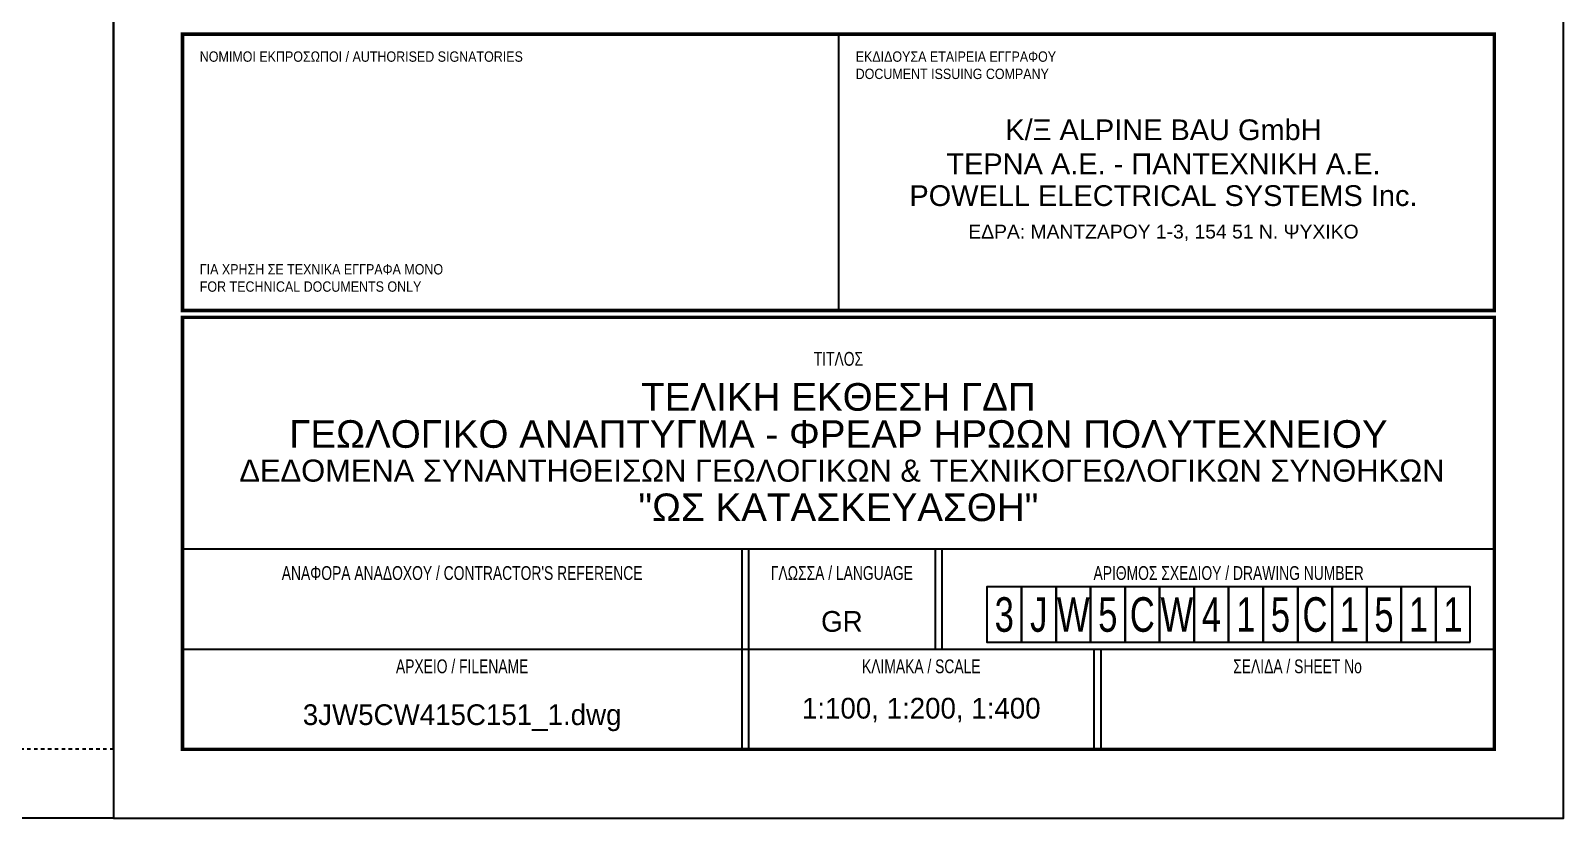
# Model space of a CAD drawing. Header units: millimetres. Extents: x 167 to 1023, y -2 to 136.
# Drawn here: x 978.74 to 1023.14, y -2.36 to 20.44 of the extents above; entities that cross this region are included whole.
import ezdxf
from ezdxf.enums import TextEntityAlignment as Align

# ---------------------------------------------------------------- set-up
doc = ezdxf.new("R2010")
doc.units = ezdxf.units.MM
doc.linetypes.add('DASHED', pattern=[0.75, 0.5, -0.25])
doc.layers.add('OTM Title + Pinakida', color=7, linetype='Continuous')
doc.styles.add('Arial Greek', font='ARIAL.TTF')
doc.styles.add('WG-SIMPL', font='wgsimpl.shx')

msp = doc.modelspace()

# ---------------------------------------------------------------- linework, layer by layer
at = {"color": 7, "linetype": 'DASHED', "ltscale": 0.1}
msp.add_lwpolyline([(981.144, -0.365), (771.789, -0.365), (771.789, 133.548), (1021.144, 133.548), (1021.144, 57.035)], dxfattribs=at)
at = {"layer": 'OTM Title + Pinakida', "color": 7, "ltscale": 0.1}
msp.add_line((981.144, -0.365), (981.144, 133.548), dxfattribs=at)
at = {"layer": 'OTM Title + Pinakida'}
for p, q in [((1002.144, 20.335), (1002.144, 12.335)), ((983.144, 5.435), (1021.144, 5.435)), ((983.144, 2.535), (1021.144, 2.535))]:
    msp.add_line(p, q, dxfattribs=at)
at = {"layer": 'OTM Title + Pinakida', "color": 7}
for p, q in [((999.344, 5.435), (999.344, -0.365)), ((999.544, 5.435), (999.544, -0.365)), ((1004.944, 5.435), (1004.944, 2.535)), ((1005.144, 5.435), (1005.144, 2.535)), ((1009.544, 2.535), (1009.544, -0.365)), ((1009.744, 2.535), (1009.744, -0.365))]:
    msp.add_line(p, q, dxfattribs=at)
at = {"layer": 'OTM Title + Pinakida', "color": 2, "ltscale": 0.1}
msp.add_lwpolyline([(981.144, -2.365), (769.789, -2.365), (769.789, 135.548), (1023.144, 135.548), (1023.144, 57.035)], dxfattribs=at)
msp.add_lwpolyline([(981.144, 57.035), (981.144, -2.365), (1023.144, -2.365), (1023.144, 57.035)], close=True, dxfattribs=at)
at = {"layer": 'OTM Title + Pinakida', "const_width": 0.1}
for points in [[(983.144, 12.335), (1021.144, 12.335), (1021.144, 20.335), (983.144, 20.335)], [(983.144, -0.365), (1021.144, -0.365), (1021.144, 12.135), (983.144, 12.135)]]:
    msp.add_lwpolyline(points, close=True, dxfattribs=at)
at = {"layer": 'OTM Title + Pinakida', "color": 7}
for points in [[(1007.448, 2.735), (1007.448, 4.335), (1006.448, 4.335), (1006.448, 2.735)], [(1008.448, 2.735), (1008.448, 4.335), (1007.448, 4.335), (1007.448, 2.735)], [(1009.448, 2.735), (1009.448, 4.335), (1008.448, 4.335), (1008.448, 2.735)], [(1010.448, 2.735), (1010.448, 4.335), (1009.448, 4.335), (1009.448, 2.735)], [(1011.448, 2.735), (1011.448, 4.335), (1010.448, 4.335), (1010.448, 2.735)], [(1012.448, 2.735), (1012.448, 4.335), (1011.448, 4.335), (1011.448, 2.735)], [(1013.448, 2.735), (1013.448, 4.335), (1012.448, 4.335), (1012.448, 2.735)], [(1014.448, 2.735), (1014.448, 4.335), (1013.448, 4.335), (1013.448, 2.735)], [(1015.448, 2.735), (1015.448, 4.335), (1014.448, 4.335), (1014.448, 2.735)], [(1016.448, 2.735), (1016.448, 4.335), (1015.448, 4.335), (1015.448, 2.735)], [(1017.448, 2.735), (1017.448, 4.335), (1016.448, 4.335), (1016.448, 2.735)], [(1018.448, 2.735), (1018.448, 4.335), (1017.448, 4.335), (1017.448, 2.735)], [(1019.448, 2.735), (1019.448, 4.335), (1018.448, 4.335), (1018.448, 2.735)], [(1020.448, 2.735), (1020.448, 4.335), (1019.448, 4.335), (1019.448, 2.735)]]:
    msp.add_lwpolyline(points, close=True, dxfattribs=at)

# ---------------------------------------------------------------- texts
at = {"layer": 'OTM Title + Pinakida', "style": 'WG-SIMPL', "oblique": 360, "width": 0.9}
for s, p in [('ΝΟΜΙΜΟΙ ΕΚΠΡΟΣΩΠΟΙ / AUTHORISED SIGNATORIES', (983.644, 19.835)), ('ΕΚΔΙΔΟΥΣΑ ΕΤΑΙΡΕΙΑ ΕΓΓΡΑΦΟΥ', (1002.644, 19.835)), ('DOCUMENT ISSUING COMPANY', (1002.644, 19.335)), ('ΓΙΑ ΧΡΗΣΗ ΣΕ ΤΕΧΝΙΚΑ ΕΓΓΡΑΦΑ ΜΟΝΟ', (983.644, 13.678)), ('FOR TECHNICAL DOCUMENTS ONLY', (983.644, 13.178))]:
    msp.add_text(s, height=0.3, dxfattribs=at).set_placement(p, align=Align.TOP_LEFT)
at = {"layer": 'OTM Title + Pinakida', "style": 'Arial Greek'}
for s, height, p in [('Κ/Ξ ALPINE BAU GmbH', 0.6, (1011.56, 17.266)), ('ΤΕΡΝΑ Α.Ε. - ΠΑΝΤΕΧΝΙΚΗ Α.Ε.', 0.6, (1011.56, 16.28)), ('POWELL ELECTRICAL SYSTEMS Inc.', 0.6, (1011.56, 15.36)), ('ΕΔΡΑ: ΜΑΝΤΖΑΡΟΥ 1-3, 154 51 Ν. ΨΥΧΙΚΟ', 0.4, (1011.56, 14.419))]:
    msp.add_text(s, height=height, dxfattribs=at).set_placement(p, align=Align.CENTER)
at = {"layer": 'OTM Title + Pinakida', "style": 'WG-SIMPL', "oblique": 360, "width": 0.75}
msp.add_text('ΤΙΤΛΟΣ', height=0.4, dxfattribs=at).set_placement((1002.144, 11.135), align=Align.TOP_CENTER)
at = {"layer": 'OTM Title + Pinakida', "style": 'Arial Greek'}
for s, height, p in [('ΤΕΛΙΚΗ ΕΚΘΕΣΗ ΓΔΠ', 0.8, (1002.144, 10.234)), ('ΓΕΩΛΟΓΙΚΟ ΑΝΑΠΤΥΓΜΑ - ΦΡΕΑΡ ΗΡΩΩΝ ΠΟΛΥΤΕΧΝΕΙΟΥ', 0.8, (1002.144, 9.16)), ('ΔΕΔΟΜΕΝΑ ΣΥΝΑΝΤΗΘΕΙΣΩΝ ΓΕΩΛΟΓΙΚΩΝ & ΤΕΧΝΙΚΟΓΕΩΛΟΓΙΚΩΝ ΣΥΝΘΗΚΩΝ', 0.64, (1002.246, 8.02)), ('"ΩΣ ΚΑΤΑΣΚΕΥΑΣΘΗ"', 0.8, (1002.144, 7.038))]:
    msp.add_text(s, height=height, dxfattribs=at).set_placement(p, align=Align.TOP_CENTER)
at = {"layer": 'OTM Title + Pinakida', "color": 7, "style": 'WG-SIMPL', "oblique": 360, "width": 0.75}
for s, p in [("ΑΝΑΦΟΡΑ ΑΝΑΔΟΧΟΥ / CONTRACTOR'S REFERENCE", (991.244, 4.935)), ('ΓΛΩΣΣΑ / LANGUAGE', (1002.244, 4.935)), ('ΑΡΙΘΜΟΣ ΣΧΕΔΙΟΥ / DRAWING NUMBER', (1013.448, 4.935)), ('ΑΡΧΕΙΟ / FILENAME', (991.244, 2.235)), ('ΚΛΙΜΑΚΑ / SCALE', (1004.544, 2.235)), ('ΣΕΛΙΔΑ / SHEET No', (1015.444, 2.235))]:
    msp.add_text(s, height=0.4, dxfattribs=at).set_placement(p, align=Align.TOP_CENTER)
for s, p in [('3', (1006.948, 3.535)), ('J', (1007.948, 3.535)), ('W', (1008.948, 3.535)), ('5', (1009.948, 3.535)), ('C', (1010.948, 3.535)), ('W', (1011.948, 3.535)), ('4', (1012.948, 3.535)), ('1', (1013.948, 3.535)), ('5', (1014.948, 3.535)), ('C', (1015.948, 3.535)), ('1', (1016.948, 3.535)), ('5', (1017.948, 3.535)), ('1', (1018.948, 3.535)), ('1', (1019.948, 3.535))]:
    msp.add_text(s, height=1, dxfattribs=at).set_placement(p, align=Align.MIDDLE_CENTER)
at = {"layer": 'OTM Title + Pinakida', "color": 7, "style": 'WG-SIMPL', "oblique": 360}
for s, p in [('GR', (1002.244, 3.035)), ('3JW5CW415C151_1.dwg', (991.244, 0.335)), ('1:100, 1:200, 1:400', (1004.544, 0.522))]:
    msp.add_text(s, height=0.6, dxfattribs=at).set_placement(p, align=Align.CENTER)

doc.saveas('drawing.dxf')
